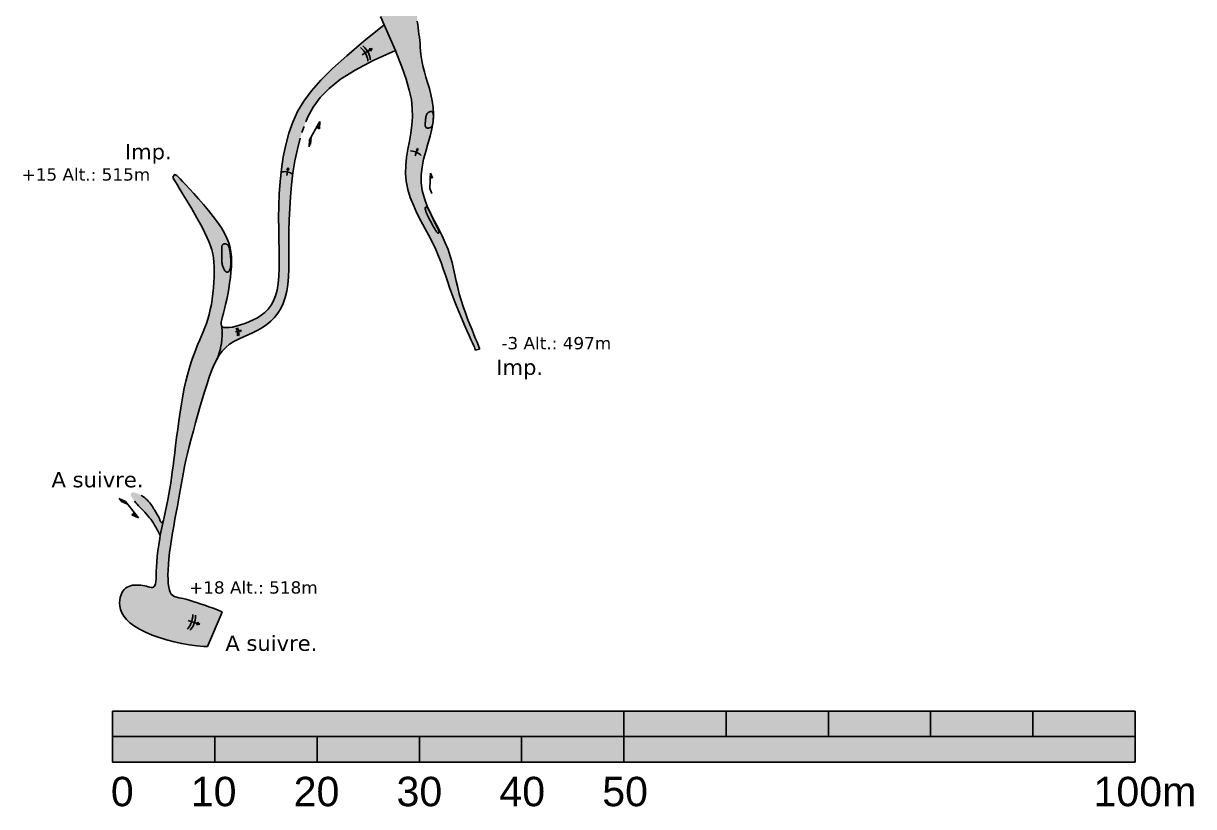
# Model space of a CAD drawing. Header units: metres. Extents: x -231 to 574, y -201 to 398.
# Drawn here: x 459.3 to 573.7, y 142.8 to 219.4 of the extents above; entities that cross this region are included whole.
import ezdxf

# ---------------------------------------------------------------- set-up
doc = ezdxf.new("R2010")
doc.units = ezdxf.units.M
doc.header["$MEASUREMENT"] = 0
for name, color, linetype in [("Blocs - Courant d'air", 204, 'Continuous'), ('Blocs - Echelle', 250, 'Continuous'), ('Blocs - Pentes', 36, 'Continuous'), ('Blocs - Puits', 36, 'Continuous'), ('Topo Dessin - Actifs', 170, 'Continuous'), ('Topo Dessin - Entrées', 224, 'Continuous'), ('Topo Dessin - Fond', 254, 'Continuous'), ('Topo Dessin - Galeries', 10, 'Continuous'), ('Topo Dessin - Légendes Grosses', 176, 'Continuous')]:
    doc.layers.add(name, color=color, linetype=linetype)

# ---------------------------------------------------------------- blocks, each defined once
blk = doc.blocks.new('CA 003')
at = {"layer": "Blocs - Courant d'air"}
h = blk.add_hatch(color=256, dxfattribs=at)
h.dxf.hatch_style = 1
h.paths.add_polyline_path([(1, 0.5), (0, 0), (1, 0)])
for p, q in [((1, 0.5), (0, 0)), ((0, 0), (3.25, 0)), ((0, 0), (1, 0)), ((1, 0), (1, 0.5)), ((3.75, 0.5), (2.75, 0)), ((3, 0), (4, 0.5)), ((4.25, 0.5), (3.25, 0))]:
    blk.add_line(p, q, dxfattribs=at)
blk = doc.blocks.new('CA 001')
at = {"layer": "Blocs - Courant d'air"}
h = blk.add_hatch(color=256, dxfattribs=at)
h.dxf.hatch_style = 1
h.paths.add_polyline_path([(1, 0.5), (0, 0), (1, 0)])
for p, q in [((1, 0.5), (0, 0)), ((0, 0), (3.25, 0)), ((0, 0), (1, 0)), ((1, 0), (1, 0.5)), ((4.25, 0.5), (3.25, 0))]:
    blk.add_line(p, q, dxfattribs=at)
blk = doc.blocks.new('Pente 002')
at = {"layer": 'Blocs - Pentes'}
h = blk.add_hatch(color=256, dxfattribs=at)
h.dxf.hatch_style = 1
h.paths.add_polyline_path([(2.51, -0.64), (3.7, -0.04), (2.51, 0.55)])
for p, q in [((2.51, -0.04), (2.51, 0.55)), ((2.51, 0.55), (2.51, -0.64)), ((3.7, -0.04), (2.51, 0.55)), ((-1.57, -0.04), (2.51, -0.04)), ((2.51, -0.64), (3.7, -0.04))]:
    blk.add_line(p, q, dxfattribs=at)
for points in [[(-0.44, 3.06), (-0.19, 2.01), (-0.04, 0.98), (0, 0), (-0.05, -0.92), (-0.17, -1.77), (-0.35, -2.54), (-0.58, -3.2), (-0.86, -3.74)], [(0.77, 3.11), (1.04, 2.01), (1.21, 0.98), (1.27, 0.03), (1.25, -0.85), (1.13, -1.67), (0.94, -2.43), (0.67, -3.15), (0.34, -3.81)]]:
    blk.add_lwpolyline(points, dxfattribs=at)
blk = doc.blocks.new('Pente 001')
at = {"layer": 'Blocs - Pentes'}
h = blk.add_hatch(color=256, dxfattribs=at)
h.dxf.hatch_style = 1
h.paths.add_polyline_path([(1.25, -0.6), (2.44, -0.01), (1.25, 0.59)])
for p, q in [((1.25, -0.01), (1.25, 0.59)), ((1.25, 0.59), (1.25, -0.6)), ((2.44, -0.01), (1.25, 0.59)), ((-2.28, -0.01), (1.25, -0.01)), ((1.25, -0.6), (2.44, -0.01))]:
    blk.add_line(p, q, dxfattribs=at)
blk.add_lwpolyline([(-0.49, 3.55), (-0.22, 2.45), (-0.05, 1.43), (0.01, 0.48), (-0.01, -0.41), (-0.13, -1.23), (-0.32, -1.99), (-0.59, -2.7), (-0.92, -3.37)], dxfattribs=at)
blk = doc.blocks.new('Echelle')
at = {"layer": 'Blocs - Echelle'}
h = blk.add_hatch(color=256, dxfattribs=at)
h.dxf.hatch_style = 1
h.paths.add_polyline_path([(10, 2.5), (0, 2.5), (0, 0), (10, 0)])
h.paths.add_polyline_path([(30, 2.5), (20, 2.5), (20, 0), (30, 0)])
h.paths.add_polyline_path([(50, 2.5), (40, 2.5), (40, 0), (50, 0)])
h.paths.add_polyline_path([(60, 5), (50, 5), (50, 2.5), (60, 2.5)])
h.paths.add_polyline_path([(80, 5), (70, 5), (70, 2.5), (80, 2.5)])
h.paths.add_polyline_path([(100, 5), (90, 5), (90, 2.5), (100, 2.5)])
h = blk.add_hatch(color=255, dxfattribs=at)
h.dxf.hatch_style = 1
h.paths.add_polyline_path([(20, 2.5), (10, 2.5), (10, 0), (20, 0)])
h.paths.add_polyline_path([(50, 5), (0, 5), (0, 2.5), (50, 2.5)])
h.paths.add_polyline_path([(40, 2.5), (30, 2.5), (30, 0), (40, 0)])
h.paths.add_polyline_path([(100, 2.5), (50, 2.5), (50, 0), (100, 0)])
h.paths.add_polyline_path([(70, 5), (60, 5), (60, 2.5), (70, 2.5)])
h.paths.add_polyline_path([(90, 5), (80, 5), (80, 2.5), (90, 2.5)])
for p, q in [((0, 2.5), (0, 5)), ((0, 5), (100, 5)), ((50, 2.5), (50, 5)), ((60, 2.5), (60, 5)), ((70, 5), (70, 2.5)), ((80, 2.5), (80, 5)), ((90, 5), (90, 2.5)), ((100, 5), (100, 0)), ((100, 2.5), (0, 2.5)), ((0, 0), (0, 2.5)), ((10, 0), (10, 2.5)), ((20, 2.5), (20, 0)), ((30, 0), (30, 2.5)), ((40, 2.5), (40, 0)), ((50, 0), (50, 2.5)), ((70, 2.5), (80, 2.5)), ((100, 0), (100, 2.5)), ((0, 0), (100, 0)), ((100, 0), (50, 0))]:
    blk.add_line(p, q, dxfattribs=at)
at = {"layer": 'Blocs - Echelle', "insert": (-0.17, -4.35), "char_height": 2.87867, "attachment_point": 7}
blk.add_mtext('{\\fArial|b0|i0|c0|p34;0     10     20     30     40     50                                       100m}', dxfattribs=at)

msp = doc.modelspace()

# ---------------------------------------------------------------- hatches: boundary and pattern name
at = {"layer": 'Topo Dessin - Actifs'}
h = msp.add_hatch(color=256, dxfattribs=at)
h.dxf.hatch_style = 1
h.paths.add_polyline_path([(499.33, 209.99), (499.33, 210.03), (499.34, 210.08), (499.34, 210.12), (499.34, 210.16), (499.34, 210.21), (499.35, 210.25), (499.35, 210.29), (499.35, 210.34), (499.34, 210.38), (499.34, 210.43), (499.33, 210.47), (499.33, 210.51), (499.32, 210.56), (499.3, 210.6), (499.29, 210.64), (499.27, 210.67), (499.25, 210.71), (499.22, 210.73), (499.2, 210.75), (499.17, 210.76), (499.13, 210.77), (499.1, 210.77), (499.06, 210.76), (499.02, 210.75), (498.99, 210.73), (498.95, 210.72), (498.91, 210.7), (498.87, 210.67), (498.84, 210.65), (498.8, 210.62), (498.77, 210.59), (498.74, 210.55), (498.71, 210.51), (498.68, 210.46), (498.66, 210.4), (498.64, 210.34), (498.62, 210.27), (498.61, 210.19), (498.6, 210.11), (498.58, 210.02), (498.58, 209.94), (498.57, 209.85), (498.56, 209.76), (498.55, 209.67), (498.55, 209.59), (498.55, 209.51), (498.55, 209.43), (498.55, 209.36), (498.57, 209.3), (498.59, 209.25), (498.62, 209.2), (498.66, 209.17), (498.71, 209.15), (498.76, 209.14), (498.81, 209.14), (498.87, 209.14), (498.93, 209.15), (498.98, 209.16), (499.03, 209.18), (499.08, 209.21), (499.12, 209.23), (499.15, 209.26), (499.17, 209.29), (499.2, 209.32), (499.22, 209.36), (499.23, 209.39), (499.25, 209.43), (499.26, 209.47), (499.27, 209.51), (499.28, 209.56), (499.29, 209.6), (499.3, 209.64), (499.3, 209.68), (499.31, 209.73), (499.31, 209.77), (499.32, 209.82), (499.32, 209.86), (499.33, 209.9), (499.33, 209.95)])
h = msp.add_hatch(color=256, dxfattribs=at)
h.dxf.hatch_style = 1
h.paths.add_polyline_path([(499.31, 200.22), (499.25, 200.36), (499.19, 200.49), (499.13, 200.62), (499.08, 200.74), (499.03, 200.85), (498.98, 200.95), (498.94, 201.03), (498.91, 201.09), (498.88, 201.14), (498.86, 201.18), (498.83, 201.21), (498.82, 201.24), (498.8, 201.26), (498.78, 201.28), (498.77, 201.3), (498.75, 201.32), (498.74, 201.34), (498.73, 201.36), (498.71, 201.37), (498.7, 201.39), (498.68, 201.4), (498.66, 201.41), (498.64, 201.41), (498.62, 201.41), (498.6, 201.41), (498.58, 201.4), (498.56, 201.38), (498.55, 201.36), (498.54, 201.34), (498.53, 201.31), (498.53, 201.28), (498.53, 201.24), (498.54, 201.2), (498.56, 201.15), (498.57, 201.1), (498.6, 201.04), (498.62, 200.97), (498.65, 200.9), (498.68, 200.83), (498.72, 200.75), (498.75, 200.66), (498.79, 200.57), (498.83, 200.48), (498.88, 200.39), (498.92, 200.29), (498.97, 200.2), (499.02, 200.11), (499.07, 200.02), (499.12, 199.92), (499.17, 199.83), (499.22, 199.74), (499.27, 199.65), (499.32, 199.56), (499.37, 199.47), (499.42, 199.38), (499.47, 199.29), (499.52, 199.2), (499.57, 199.12), (499.61, 199.05), (499.66, 198.98), (499.7, 198.93), (499.74, 198.89), (499.78, 198.86), (499.81, 198.85), (499.84, 198.86), (499.87, 198.87), (499.88, 198.9), (499.89, 198.95), (499.89, 199), (499.88, 199.07), (499.85, 199.15), (499.81, 199.24), (499.76, 199.33), (499.71, 199.44), (499.65, 199.56), (499.58, 199.68), (499.51, 199.81), (499.45, 199.94), (499.38, 200.08)])
h = msp.add_hatch(color=256, dxfattribs=at)
h.dxf.hatch_style = 1
h.paths.add_polyline_path([(479.5, 196.6), (479.5, 196.69), (479.49, 196.77), (479.48, 196.86), (479.47, 196.94), (479.46, 197.02), (479.44, 197.09), (479.43, 197.16), (479.42, 197.23), (479.4, 197.29), (479.39, 197.35), (479.38, 197.41), (479.36, 197.46), (479.35, 197.51), (479.33, 197.56), (479.31, 197.6), (479.29, 197.64), (479.27, 197.67), (479.24, 197.7), (479.22, 197.73), (479.18, 197.75), (479.15, 197.77), (479.12, 197.78), (479.08, 197.79), (479.05, 197.8), (479.01, 197.81), (478.97, 197.81), (478.93, 197.81), (478.9, 197.81), (478.86, 197.8), (478.83, 197.79), (478.79, 197.78), (478.76, 197.76), (478.74, 197.73), (478.71, 197.7), (478.69, 197.66), (478.67, 197.62), (478.66, 197.57), (478.65, 197.52), (478.64, 197.46), (478.64, 197.4), (478.64, 197.33), (478.64, 197.26), (478.64, 197.19), (478.65, 197.12), (478.65, 197.04), (478.66, 196.96), (478.66, 196.88), (478.67, 196.79), (478.67, 196.71), (478.67, 196.62), (478.67, 196.53), (478.66, 196.44), (478.66, 196.35), (478.66, 196.26), (478.66, 196.16), (478.66, 196.07), (478.67, 195.98), (478.68, 195.88), (478.7, 195.79), (478.72, 195.7), (478.75, 195.61), (478.78, 195.53), (478.81, 195.45), (478.85, 195.37), (478.88, 195.3), (478.92, 195.24), (478.96, 195.18), (479.01, 195.14), (479.05, 195.1), (479.09, 195.07), (479.13, 195.05), (479.17, 195.03), (479.21, 195.03), (479.25, 195.05), (479.29, 195.07), (479.33, 195.1), (479.36, 195.13), (479.39, 195.18), (479.42, 195.23), (479.44, 195.29), (479.46, 195.35), (479.48, 195.42), (479.49, 195.48), (479.5, 195.55), (479.51, 195.63), (479.52, 195.71), (479.52, 195.79), (479.52, 195.87), (479.53, 195.95), (479.53, 196.04), (479.52, 196.13), (479.52, 196.23), (479.52, 196.32), (479.52, 196.41), (479.51, 196.51)])
at = {"layer": 'Topo Dessin - Fond'}
h = msp.add_hatch(color=256, dxfattribs=at)
h.dxf.hatch_style = 1
h.paths.add_polyline_path([(497.74, 219.94), (497.71, 220.28), (497.7, 220.64), (497.69, 221), (497.7, 221.37), (497.74, 221.73), (497.8, 222.07), (497.9, 222.39), (498.03, 222.69), (498.2, 222.95), (498.42, 223.17), (498.67, 223.36), (498.96, 223.5), (499.28, 223.61), (499.63, 223.69), (499.85, 223.72), (499.75, 225.78), (499.58, 225.83), (499.23, 225.94), (498.87, 226.09), (498.49, 226.26), (498.11, 226.47), (497.72, 226.71), (497.32, 226.98), (496.92, 227.28), (496.53, 227.6), (496.15, 227.94), (495.78, 228.28), (495.44, 228.61), (495.13, 228.94), (494.85, 229.25), (494.61, 229.55), (494.41, 229.83), (494.23, 230.11), (494.07, 230.42), (493.93, 230.75), (493.79, 231.14), (493.66, 231.58), (493.52, 232.09), (493.36, 232.69), (493.2, 233.37), (493.15, 233.59), (491.24, 233.54), (491.27, 232.66), (491.29, 231.83), (491.33, 231.07), (491.39, 230.35), (491.49, 229.62), (491.66, 228.78), (491.9, 227.75), (492.26, 226.45), (492.74, 224.79), (493.37, 222.69), (494.17, 220.06), (494.54, 219.23), (495.63, 216.73), (495.72, 216.52), (496.27, 215.12), (496.69, 213.91), (496.99, 212.85), (497.19, 211.92), (497.28, 211.06), (497.3, 210.25), (497.24, 209.45), (497.13, 208.65), (497, 207.86), (496.86, 207.07), (496.73, 206.28), (496.65, 205.49), (496.62, 204.71), (496.68, 203.93), (496.84, 203.14), (497.08, 202.36), (497.39, 201.59), (497.74, 200.82), (498.13, 200.07), (498.52, 199.34), (498.91, 198.62), (499.26, 197.93), (499.58, 197.26), (499.85, 196.62), (500.09, 195.99), (500.31, 195.37), (500.52, 194.76), (500.72, 194.15), (500.93, 193.54), (501.15, 192.92), (501.39, 192.29), (501.64, 191.65), (501.9, 191.03), (502.15, 190.42), (502.4, 189.85), (502.63, 189.33), (502.84, 188.86), (503.02, 188.46), (503.16, 188.14), (503.27, 187.89), (503.35, 187.7), (503.4, 187.57), (503.44, 187.47), (503.46, 187.4), (503.86, 187.52), (503.85, 187.57), (503.79, 187.73), (503.71, 187.94), (503.61, 188.2), (503.47, 188.53), (503.31, 188.94), (503.12, 189.4), (502.91, 189.92), (502.69, 190.49), (502.47, 191.08), (502.25, 191.7), (502.05, 192.32), (501.87, 192.94), (501.72, 193.56), (501.58, 194.17), (501.45, 194.77), (501.32, 195.38), (501.17, 195.99), (500.99, 196.62), (500.78, 197.26), (500.51, 197.91), (500.19, 198.6), (499.83, 199.3), (499.46, 200.02), (499.09, 200.76), (498.75, 201.5), (498.47, 202.26), (498.26, 203.03), (498.14, 203.79), (498.14, 204.56), (498.23, 205.33), (498.39, 206.09), (498.59, 206.85), (498.81, 207.6), (499.03, 208.34), (499.2, 209.06), (499.32, 209.77), (499.36, 210.47), (499.33, 211.14), (499.24, 211.79), (499.11, 212.42), (498.95, 213.02), (498.78, 213.59), (498.62, 214.13), (498.47, 214.64), (498.35, 215.11), (498.25, 215.54), (498.19, 215.95), (498.13, 216.34), (498.09, 216.7), (498.06, 217.04), (498.04, 217.38), (498.01, 217.7), (497.97, 218.02), (497.93, 218.33), (497.89, 218.64), (497.85, 218.96), (497.81, 219.28), (497.77, 219.6)])
h.paths.add_polyline_path([(495.25, 222.82), (495.16, 222.81), (495.08, 222.83), (495.01, 222.87), (494.96, 222.94), (494.91, 223.03), (494.88, 223.13), (494.86, 223.26), (494.85, 223.39), (494.84, 223.52), (494.85, 223.66), (494.87, 223.79), (494.89, 223.92), (494.92, 224.04), (494.96, 224.15), (495, 224.25), (495.05, 224.33), (495.1, 224.4), (495.16, 224.45), (495.22, 224.49), (495.29, 224.51), (495.36, 224.51), (495.43, 224.49), (495.5, 224.45), (495.56, 224.4), (495.62, 224.33), (495.68, 224.25), (495.72, 224.15), (495.75, 224.04), (495.77, 223.91), (495.78, 223.78), (495.78, 223.65), (495.77, 223.51), (495.74, 223.38), (495.7, 223.26), (495.65, 223.14), (495.58, 223.04), (495.5, 222.96), (495.42, 222.89), (495.33, 222.85)], flags=16)
h.paths.add_polyline_path([(494.2, 225.74), (494.12, 225.73), (494.04, 225.72), (493.95, 225.74), (493.88, 225.77), (493.81, 225.81), (493.75, 225.88), (493.7, 225.96), (493.66, 226.05), (493.63, 226.15), (493.62, 226.26), (493.61, 226.37), (493.62, 226.47), (493.63, 226.57), (493.66, 226.66), (493.7, 226.74), (493.74, 226.81), (493.79, 226.87), (493.85, 226.92), (493.9, 226.95), (493.96, 226.97), (494.02, 226.97), (494.07, 226.95), (494.13, 226.92), (494.18, 226.88), (494.22, 226.83), (494.27, 226.76), (494.31, 226.69), (494.35, 226.61), (494.38, 226.52), (494.41, 226.44), (494.44, 226.35), (494.46, 226.26), (494.47, 226.17), (494.46, 226.08), (494.45, 226.01), (494.43, 225.93), (494.39, 225.87), (494.34, 225.81), (494.27, 225.77)], flags=16)
h = msp.add_hatch(color=256, dxfattribs=at)
h.dxf.hatch_style = 1
h.paths.add_polyline_path([(478.7, 161.8), (478.66, 161.83), (478.24, 162.01), (477.82, 162.17), (477.4, 162.32), (477, 162.46), (476.63, 162.58), (476.28, 162.7), (475.95, 162.8), (475.65, 162.9), (475.37, 162.98), (475.12, 163.05), (474.88, 163.11), (474.66, 163.16), (474.46, 163.2), (474.27, 163.24), (474.1, 163.29), (473.95, 163.35), (473.82, 163.44), (473.7, 163.56), (473.61, 163.73), (473.53, 163.95), (473.47, 164.24), (473.42, 164.58), (473.4, 164.97), (473.39, 165.42), (473.4, 165.91), (473.43, 166.44), (473.48, 167.01), (473.54, 167.61), (473.63, 168.23), (473.73, 168.88), (473.83, 169.54), (473.95, 170.21), (474.07, 170.87), (474.19, 171.52), (474.31, 172.15), (474.42, 172.75), (474.52, 173.32), (474.61, 173.86), (474.71, 174.4), (474.8, 174.93), (474.91, 175.48), (475.02, 176.04), (475.15, 176.65), (475.3, 177.29), (475.47, 178), (475.67, 178.74), (475.87, 179.52), (476.09, 180.32), (476.32, 181.12), (476.55, 181.92), (476.78, 182.69), (477, 183.43), (477.22, 184.13), (477.43, 184.78), (477.65, 185.39), (477.88, 185.94), (478.12, 186.45), (478.39, 186.91), (478.7, 187.32), (479.04, 187.68), (479.42, 187.99), (479.84, 188.25), (480.29, 188.49), (480.76, 188.72), (481.23, 188.93), (481.71, 189.15), (482.18, 189.38), (482.62, 189.63), (483.05, 189.92), (483.44, 190.24), (483.8, 190.61), (484.12, 191.02), (484.41, 191.48), (484.65, 191.98), (484.85, 192.55), (485, 193.17), (485.11, 193.84), (485.17, 194.58), (485.21, 195.37), (485.22, 196.22), (485.22, 197.13), (485.22, 198.09), (485.22, 199.1), (485.24, 200.16), (485.29, 201.27), (485.36, 202.42), (485.47, 203.58), (485.61, 204.76), (485.8, 205.93), (486.04, 207.07), (486.32, 208.18), (486.67, 209.24), (487.08, 210.24), (487.59, 211.2), (488.27, 212.12), (489.14, 213.01), (490.27, 213.91), (491.7, 214.82), (493.47, 215.75), (495.63, 216.73), (494.54, 219.23), (492.55, 217.63), (490.87, 216.22), (489.48, 214.96), (488.33, 213.82), (487.41, 212.77), (486.66, 211.76), (486.07, 210.76), (485.6, 209.73), (485.21, 208.64), (484.9, 207.5), (484.66, 206.32), (484.48, 205.12), (484.35, 203.91), (484.27, 202.7), (484.23, 201.52), (484.21, 200.37), (484.22, 199.27), (484.24, 198.23), (484.26, 197.24), (484.27, 196.31), (484.27, 195.45), (484.24, 194.66), (484.18, 193.93), (484.08, 193.29), (483.92, 192.72), (483.72, 192.23), (483.47, 191.8), (483.19, 191.43), (482.86, 191.11), (482.51, 190.83), (482.13, 190.59), (481.73, 190.38), (481.31, 190.19), (480.89, 190.02), (480.47, 189.88), (480.07, 189.76), (479.7, 189.68), (479.36, 189.63), (479.08, 189.62), (478.86, 189.64), (478.7, 189.71), (478.61, 189.81), (478.58, 189.97), (478.59, 190.16), (478.64, 190.4), (478.71, 190.7), (478.81, 191.04), (478.91, 191.43), (479.02, 191.87), (479.13, 192.36), (479.23, 192.87), (479.33, 193.41), (479.41, 193.96), (479.49, 194.51), (479.55, 195.05), (479.59, 195.57), (479.61, 196.06), (479.6, 196.53), (479.55, 196.99), (479.47, 197.44), (479.34, 197.9), (479.16, 198.37), (478.92, 198.86), (478.61, 199.37), (478.24, 199.93), (477.81, 200.5), (477.35, 201.09), (476.86, 201.66), (476.38, 202.22), (475.92, 202.74), (475.49, 203.2), (475.12, 203.6), (474.82, 203.92), (474.57, 204.17), (474.39, 204.36), (474.24, 204.49), (474.14, 204.58), (474.06, 204.63), (473.86, 204.33), (473.9, 204.25), (473.99, 204.09), (474.12, 203.89), (474.28, 203.61), (474.49, 203.27), (474.75, 202.84), (475.05, 202.35), (475.37, 201.81), (475.71, 201.24), (476.05, 200.65), (476.38, 200.07), (476.69, 199.5), (476.96, 198.96), (477.2, 198.48), (477.39, 198.03), (477.55, 197.62), (477.67, 197.22), (477.76, 196.83), (477.83, 196.43), (477.87, 196.01), (477.89, 195.57), (477.9, 195.09), (477.9, 194.58), (477.87, 194.05), (477.84, 193.5), (477.78, 192.95), (477.72, 192.41), (477.63, 191.88), (477.53, 191.38), (477.42, 190.9), (477.29, 190.45), (477.15, 190.03), (477, 189.62), (476.84, 189.21), (476.67, 188.81), (476.5, 188.41), (476.32, 188), (476.15, 187.57), (475.97, 187.12), (475.8, 186.64), (475.62, 186.14), (475.45, 185.59), (475.29, 185.01), (475.13, 184.37), (474.98, 183.69), (474.83, 182.94), (474.7, 182.15), (474.57, 181.34), (474.45, 180.51), (474.34, 179.68), (474.23, 178.87), (474.14, 178.09), (474.05, 177.36), (473.96, 176.69), (473.89, 176.07), (473.81, 175.5), (473.73, 174.94), (473.66, 174.41), (473.57, 173.87), (473.47, 173.33), (473.36, 172.76), (473.24, 172.17), (473.11, 171.55), (472.97, 170.91), (472.83, 170.27), (472.7, 169.62), (472.58, 168.99), (472.48, 168.37), (472.39, 167.78), (472.33, 167.22), (472.29, 166.69), (472.27, 166.21), (472.25, 165.77), (472.24, 165.39), (472.23, 165.05), (472.21, 164.77), (472.17, 164.55), (472.12, 164.38), (472.05, 164.28), (471.97, 164.22), (471.86, 164.2), (471.74, 164.2), (471.61, 164.23), (471.46, 164.27), (471.29, 164.32), (471.11, 164.36), (470.92, 164.39), (470.72, 164.42), (470.52, 164.44), (470.32, 164.44), (470.12, 164.43), (469.92, 164.41), (469.73, 164.37), (469.55, 164.31), (469.39, 164.23), (469.24, 164.12), (469.1, 164), (468.98, 163.85), (468.88, 163.67), (468.8, 163.47), (468.73, 163.23), (468.68, 162.97), (468.66, 162.69), (468.68, 162.38), (468.75, 162.06), (468.87, 161.73), (469.06, 161.4), (469.32, 161.06), (469.67, 160.73), (470.1, 160.41), (470.62, 160.11), (471.2, 159.82), (471.84, 159.55), (472.52, 159.3), (473.24, 159.07), (473.98, 158.88), (474.73, 158.71), (475.47, 158.58), (476.2, 158.48), (476.91, 158.42), (477.24, 158.41)])
h = msp.add_hatch(color=256, dxfattribs=at)
h.dxf.hatch_style = 1
h.paths.add_polyline_path([(472.48, 171.08), (472.44, 171.16), (472.39, 171.25), (472.33, 171.34), (472.28, 171.44), (472.22, 171.54), (472.15, 171.65), (472.09, 171.76), (472.02, 171.87), (471.95, 171.99), (471.87, 172.11), (471.79, 172.24), (471.7, 172.36), (471.61, 172.49), (471.5, 172.61), (471.38, 172.73), (471.26, 172.85), (471.12, 172.97), (470.98, 173.07), (470.83, 173.17), (470.68, 173.26), (470.54, 173.34), (470.4, 173.4), (470.27, 173.45), (470.15, 173.48), (470.04, 173.5), (469.95, 173.5), (469.87, 173.48), (469.81, 173.44), (469.77, 173.39), (469.75, 173.32), (469.76, 173.24), (469.79, 173.14), (469.84, 173.03), (469.92, 172.91), (470.01, 172.78), (470.12, 172.64), (470.24, 172.49), (470.37, 172.34), (470.51, 172.19), (470.66, 172.03), (470.81, 171.88), (470.96, 171.72), (471.12, 171.56), (471.27, 171.39), (471.42, 171.22), (471.56, 171.05), (471.7, 170.87), (471.83, 170.68), (471.96, 170.49), (472.08, 170.29), (472.19, 170.09), (472.31, 169.89), (472.42, 169.69), (472.53, 169.49), (472.64, 169.31), (472.94, 170.77), (472.91, 170.7), (472.87, 170.64), (472.84, 170.6), (472.81, 170.57), (472.78, 170.56), (472.75, 170.55), (472.73, 170.56), (472.71, 170.58), (472.68, 170.61), (472.67, 170.64), (472.65, 170.68), (472.63, 170.73), (472.6, 170.79), (472.58, 170.85), (472.55, 170.92), (472.52, 171)])

# ---------------------------------------------------------------- linework, layer by layer
at = {"layer": 'Blocs - Puits'}
msp.add_lwpolyline([(478.61, 189.81), (478.65, 189.59), (478.68, 189.37), (478.69, 189.15), (478.69, 188.94), (478.69, 188.74), (478.67, 188.55), (478.65, 188.37), (478.63, 188.2), (478.61, 188.05), (478.59, 187.91), (478.57, 187.79), (478.54, 187.67), (478.52, 187.56), (478.49, 187.46), (478.47, 187.36), (478.44, 187.25), (478.41, 187.15), (478.37, 187.04), (478.34, 186.94), (478.3, 186.83), (478.26, 186.73), (478.22, 186.63), (478.17, 186.54), (478.12, 186.45)], dxfattribs=at)
at = {"layer": 'Topo Dessin - Actifs'}
for points in [[(499.2, 210.75), (499.17, 210.76), (499.13, 210.77), (499.1, 210.77), (499.06, 210.76), (499.02, 210.75), (498.99, 210.73), (498.95, 210.72), (498.91, 210.7), (498.87, 210.67), (498.84, 210.65), (498.8, 210.62), (498.77, 210.59), (498.74, 210.55), (498.71, 210.51), (498.68, 210.46), (498.66, 210.4), (498.64, 210.34), (498.62, 210.27), (498.61, 210.19), (498.6, 210.11), (498.58, 210.02), (498.58, 209.94), (498.57, 209.85), (498.56, 209.76), (498.55, 209.67), (498.55, 209.59), (498.55, 209.51), (498.55, 209.43), (498.55, 209.36), (498.57, 209.3), (498.59, 209.25), (498.62, 209.2), (498.66, 209.17), (498.71, 209.15), (498.76, 209.14), (498.81, 209.14), (498.87, 209.14), (498.93, 209.15), (498.98, 209.16), (499.03, 209.18), (499.08, 209.21), (499.12, 209.23), (499.15, 209.26), (499.17, 209.29), (499.2, 209.32), (499.22, 209.36), (499.23, 209.39), (499.25, 209.43), (499.26, 209.47), (499.27, 209.51), (499.28, 209.56), (499.29, 209.6), (499.3, 209.64), (499.3, 209.68), (499.31, 209.73), (499.31, 209.77), (499.32, 209.82), (499.32, 209.86), (499.33, 209.9), (499.33, 209.95), (499.33, 209.99), (499.33, 210.03), (499.34, 210.08), (499.34, 210.12), (499.34, 210.16), (499.34, 210.21), (499.35, 210.25), (499.35, 210.29), (499.35, 210.34), (499.34, 210.38), (499.34, 210.43), (499.33, 210.47), (499.33, 210.51), (499.32, 210.56), (499.3, 210.6), (499.29, 210.64), (499.27, 210.67), (499.25, 210.71), (499.22, 210.73)], [(498.53, 201.31), (498.53, 201.28), (498.53, 201.24), (498.54, 201.2), (498.56, 201.15), (498.57, 201.1), (498.6, 201.04), (498.62, 200.97), (498.65, 200.9), (498.68, 200.83), (498.72, 200.75), (498.75, 200.66), (498.79, 200.57), (498.83, 200.48), (498.88, 200.39), (498.92, 200.29), (498.97, 200.2), (499.02, 200.11), (499.07, 200.02), (499.12, 199.92), (499.17, 199.83), (499.22, 199.74), (499.27, 199.65), (499.32, 199.56), (499.37, 199.47), (499.42, 199.38), (499.47, 199.29), (499.52, 199.2), (499.57, 199.12), (499.61, 199.05), (499.66, 198.98), (499.7, 198.93), (499.74, 198.89), (499.78, 198.86), (499.81, 198.85), (499.84, 198.86), (499.87, 198.87), (499.88, 198.9), (499.89, 198.95), (499.89, 199), (499.88, 199.07), (499.85, 199.15), (499.81, 199.24), (499.76, 199.33), (499.71, 199.44), (499.65, 199.56), (499.58, 199.68), (499.51, 199.81), (499.45, 199.94), (499.38, 200.08), (499.31, 200.22), (499.25, 200.36), (499.19, 200.49), (499.13, 200.62), (499.08, 200.74), (499.03, 200.85), (498.98, 200.95), (498.94, 201.03), (498.91, 201.09), (498.88, 201.14), (498.86, 201.18), (498.83, 201.21), (498.82, 201.24), (498.8, 201.26), (498.78, 201.28), (498.77, 201.3), (498.75, 201.32), (498.74, 201.34), (498.73, 201.36), (498.71, 201.37), (498.7, 201.39), (498.68, 201.4), (498.66, 201.41), (498.64, 201.41), (498.62, 201.41), (498.6, 201.41), (498.58, 201.4), (498.56, 201.38), (498.55, 201.36), (498.54, 201.34)], [(478.74, 197.73), (478.71, 197.7), (478.69, 197.66), (478.67, 197.62), (478.66, 197.57), (478.65, 197.52), (478.64, 197.46), (478.64, 197.4), (478.64, 197.33), (478.64, 197.26), (478.64, 197.19), (478.65, 197.12), (478.65, 197.04), (478.66, 196.96), (478.66, 196.88), (478.67, 196.79), (478.67, 196.71), (478.67, 196.62), (478.67, 196.53), (478.66, 196.44), (478.66, 196.35), (478.66, 196.26), (478.66, 196.16), (478.66, 196.07), (478.67, 195.98), (478.68, 195.88), (478.7, 195.79), (478.72, 195.7), (478.75, 195.61), (478.78, 195.53), (478.81, 195.45), (478.85, 195.37), (478.88, 195.3), (478.92, 195.24), (478.96, 195.18), (479.01, 195.14), (479.05, 195.1), (479.09, 195.07), (479.13, 195.05), (479.17, 195.03), (479.21, 195.03), (479.25, 195.05), (479.29, 195.07), (479.33, 195.1), (479.36, 195.13), (479.39, 195.18), (479.42, 195.23), (479.44, 195.29), (479.46, 195.35), (479.48, 195.42), (479.49, 195.48), (479.5, 195.55), (479.51, 195.63), (479.52, 195.71), (479.52, 195.79), (479.52, 195.87), (479.53, 195.95), (479.53, 196.04), (479.52, 196.13), (479.52, 196.23), (479.52, 196.32), (479.52, 196.41), (479.51, 196.51), (479.5, 196.6), (479.5, 196.69), (479.49, 196.77), (479.48, 196.86), (479.47, 196.94), (479.46, 197.02), (479.44, 197.09), (479.43, 197.16), (479.42, 197.23), (479.4, 197.29), (479.39, 197.35), (479.38, 197.41), (479.36, 197.46), (479.35, 197.51), (479.33, 197.56), (479.31, 197.6), (479.29, 197.64), (479.27, 197.67), (479.24, 197.7), (479.22, 197.73), (479.18, 197.75), (479.15, 197.77), (479.12, 197.78), (479.08, 197.79), (479.05, 197.8), (479.01, 197.81), (478.97, 197.81), (478.93, 197.81), (478.9, 197.81), (478.86, 197.8), (478.83, 197.79), (478.79, 197.78), (478.76, 197.76)]]:
    msp.add_lwpolyline(points, close=True, dxfattribs=at)
at = {"layer": 'Topo Dessin - Fond'}
for p, q in [((494.54, 219.23), (495.63, 216.73)), ((474.06, 204.63), (473.86, 204.33)), ((503.46, 187.4), (503.86, 187.52)), ((472.64, 169.31), (472.94, 170.77)), ((478.7, 161.8), (477.24, 158.41))]:
    msp.add_line(p, q, dxfattribs=at)
at = {"layer": 'Topo Dessin - Galeries'}
for points in [[(494.54, 219.23), (494.17, 220.06)], [(494.54, 219.23), (492.55, 217.63), (490.87, 216.22), (489.48, 214.96), (488.33, 213.82), (487.41, 212.77), (486.66, 211.76), (486.07, 210.76), (485.6, 209.73), (485.21, 208.64), (484.9, 207.5), (484.66, 206.32), (484.48, 205.12), (484.35, 203.91), (484.27, 202.7), (484.23, 201.52), (484.21, 200.37), (484.22, 199.27), (484.24, 198.23), (484.26, 197.24), (484.27, 196.31), (484.27, 195.45), (484.24, 194.66), (484.18, 193.93), (484.08, 193.29), (483.92, 192.72), (483.72, 192.23), (483.47, 191.8), (483.19, 191.43), (482.86, 191.11), (482.51, 190.83), (482.13, 190.59), (481.73, 190.38), (481.31, 190.19), (480.89, 190.02), (480.47, 189.88), (480.07, 189.76), (479.7, 189.68), (479.36, 189.63), (479.08, 189.62), (478.86, 189.64), (478.7, 189.71), (478.61, 189.81), (478.58, 189.97), (478.59, 190.16), (478.64, 190.4), (478.71, 190.7), (478.81, 191.04), (478.91, 191.43), (479.02, 191.87), (479.13, 192.36), (479.23, 192.87), (479.33, 193.41), (479.41, 193.96), (479.49, 194.51), (479.55, 195.05), (479.59, 195.57), (479.61, 196.06), (479.6, 196.53), (479.55, 196.99), (479.47, 197.44), (479.34, 197.9), (479.16, 198.37), (478.92, 198.86), (478.61, 199.37), (478.24, 199.93), (477.81, 200.5), (477.35, 201.09), (476.86, 201.66), (476.38, 202.22), (475.92, 202.74), (475.49, 203.2), (475.12, 203.6), (474.82, 203.92), (474.57, 204.17), (474.39, 204.36), (474.24, 204.49), (474.14, 204.58), (474.06, 204.63)], [(497.77, 219.6), (497.81, 219.28), (497.85, 218.96), (497.89, 218.64), (497.93, 218.33), (497.97, 218.02), (498.01, 217.7), (498.04, 217.38), (498.06, 217.04), (498.09, 216.7), (498.13, 216.34), (498.19, 215.95), (498.25, 215.54), (498.35, 215.11), (498.47, 214.64), (498.62, 214.13), (498.78, 213.59), (498.95, 213.02), (499.11, 212.42), (499.24, 211.79), (499.33, 211.14), (499.36, 210.47), (499.32, 209.77), (499.2, 209.06), (499.03, 208.34), (498.81, 207.6), (498.59, 206.85), (498.39, 206.09), (498.23, 205.33), (498.14, 204.56), (498.14, 203.79), (498.26, 203.03), (498.47, 202.26), (498.75, 201.5), (499.09, 200.76), (499.46, 200.02), (499.83, 199.3), (500.19, 198.6), (500.51, 197.91), (500.78, 197.26), (500.99, 196.62), (501.17, 195.99), (501.32, 195.38), (501.45, 194.77), (501.58, 194.17), (501.72, 193.56), (501.87, 192.94), (502.05, 192.32), (502.25, 191.7), (502.47, 191.08), (502.69, 190.49), (502.91, 189.92), (503.12, 189.4), (503.31, 188.94), (503.47, 188.53), (503.61, 188.2), (503.71, 187.94), (503.79, 187.73), (503.85, 187.57), (503.86, 187.52)], [(486.87, 209.74), (487.08, 210.24), (487.59, 211.2), (488.27, 212.12), (489.14, 213.01), (490.27, 213.91), (491.7, 214.82), (493.47, 215.75), (495.63, 216.73)], [(503.46, 187.4), (503.44, 187.47), (503.4, 187.57), (503.35, 187.7), (503.27, 187.89), (503.16, 188.14), (503.02, 188.46), (502.84, 188.86), (502.63, 189.33), (502.4, 189.85), (502.15, 190.42), (501.9, 191.03), (501.64, 191.65), (501.39, 192.29), (501.15, 192.92), (500.93, 193.54), (500.72, 194.15), (500.52, 194.76), (500.31, 195.37), (500.09, 195.99), (499.85, 196.62), (499.58, 197.26), (499.26, 197.93), (498.91, 198.62), (498.52, 199.34), (498.13, 200.07), (497.74, 200.82), (497.39, 201.59), (497.08, 202.36), (496.84, 203.14), (496.68, 203.93), (496.62, 204.71), (496.65, 205.49), (496.73, 206.28), (496.86, 207.07), (497, 207.86), (497.13, 208.65), (497.24, 209.45), (497.3, 210.25), (497.28, 211.06), (497.19, 211.92), (496.99, 212.85), (496.69, 213.91), (496.27, 215.12), (495.72, 216.52), (495.63, 216.73)], [(486.49, 208.71), (486.67, 209.24), (486.69, 209.29)], [(478.7, 161.8), (478.66, 161.83), (478.24, 162.01), (477.82, 162.17), (477.4, 162.32), (477, 162.46), (476.63, 162.58), (476.28, 162.7), (475.95, 162.8), (475.65, 162.9), (475.37, 162.98), (475.12, 163.05), (474.88, 163.11), (474.66, 163.16), (474.46, 163.2), (474.27, 163.24), (474.1, 163.29), (473.95, 163.35), (473.82, 163.44), (473.7, 163.56), (473.61, 163.73), (473.53, 163.95), (473.47, 164.24), (473.42, 164.58), (473.4, 164.97), (473.39, 165.42), (473.4, 165.91), (473.43, 166.44), (473.48, 167.01), (473.54, 167.61), (473.63, 168.23), (473.73, 168.88), (473.83, 169.54), (473.95, 170.21), (474.07, 170.87), (474.19, 171.52), (474.31, 172.15), (474.42, 172.75), (474.52, 173.32), (474.61, 173.86), (474.71, 174.4), (474.8, 174.93), (474.91, 175.48), (475.02, 176.04), (475.15, 176.65), (475.3, 177.29), (475.47, 178), (475.67, 178.74), (475.87, 179.52), (476.09, 180.32), (476.32, 181.12), (476.55, 181.92), (476.78, 182.69), (477, 183.43), (477.22, 184.13), (477.43, 184.78), (477.65, 185.39), (477.88, 185.94), (478.12, 186.45), (478.39, 186.91), (478.7, 187.32), (479.04, 187.68), (479.42, 187.99), (479.84, 188.25), (480.29, 188.49), (480.76, 188.72), (481.23, 188.93), (481.71, 189.15), (482.18, 189.38), (482.62, 189.63), (483.05, 189.92), (483.44, 190.24), (483.8, 190.61), (484.12, 191.02), (484.41, 191.48), (484.65, 191.98), (484.85, 192.55), (485, 193.17), (485.11, 193.84), (485.17, 194.58), (485.21, 195.37), (485.22, 196.22), (485.22, 197.13), (485.22, 198.09), (485.22, 199.1), (485.24, 200.16), (485.29, 201.27), (485.36, 202.42), (485.47, 203.58), (485.61, 204.76), (485.8, 205.93), (486.04, 207.07), (486.31, 208.14)], [(473.86, 204.33), (473.9, 204.25), (473.99, 204.09), (474.12, 203.89), (474.28, 203.61), (474.49, 203.27), (474.75, 202.84), (475.05, 202.35), (475.37, 201.81), (475.71, 201.24), (476.05, 200.65), (476.38, 200.07), (476.69, 199.5), (476.96, 198.96), (477.2, 198.48), (477.39, 198.03), (477.55, 197.62), (477.67, 197.22), (477.76, 196.83), (477.83, 196.43), (477.87, 196.01), (477.89, 195.57), (477.9, 195.09), (477.9, 194.58), (477.87, 194.05), (477.84, 193.5), (477.78, 192.95), (477.72, 192.41), (477.63, 191.88), (477.53, 191.38), (477.42, 190.9), (477.29, 190.45), (477.15, 190.03), (477, 189.62), (476.84, 189.21), (476.67, 188.81), (476.5, 188.41), (476.32, 188), (476.15, 187.57), (475.97, 187.12), (475.8, 186.64), (475.62, 186.14), (475.45, 185.59), (475.29, 185.01), (475.13, 184.37), (474.98, 183.69), (474.83, 182.94), (474.7, 182.15), (474.57, 181.34), (474.45, 180.51), (474.34, 179.68), (474.23, 178.87), (474.14, 178.09), (474.05, 177.36), (473.96, 176.69), (473.89, 176.07), (473.81, 175.5), (473.73, 174.94), (473.66, 174.41), (473.57, 173.87), (473.47, 173.33), (473.36, 172.76), (473.24, 172.17), (473.11, 171.55), (472.97, 170.91), (472.94, 170.77)], [(470.76, 173.22), (470.83, 173.17), (470.98, 173.07), (471.12, 172.97), (471.26, 172.85), (471.38, 172.73), (471.5, 172.61), (471.61, 172.49), (471.7, 172.36), (471.79, 172.24), (471.87, 172.11), (471.95, 171.99), (472.02, 171.87), (472.09, 171.76), (472.15, 171.65), (472.22, 171.54), (472.28, 171.44), (472.33, 171.34), (472.39, 171.25), (472.44, 171.16), (472.48, 171.08), (472.52, 171), (472.55, 170.92), (472.58, 170.85), (472.6, 170.79), (472.63, 170.73), (472.65, 170.68), (472.67, 170.64), (472.68, 170.61), (472.71, 170.58), (472.73, 170.56), (472.75, 170.55), (472.78, 170.56), (472.81, 170.57), (472.84, 170.6), (472.87, 170.64), (472.91, 170.7), (472.94, 170.77)], [(472.64, 169.31), (472.53, 169.49), (472.42, 169.69), (472.31, 169.89), (472.19, 170.09), (472.08, 170.29), (471.96, 170.49), (471.83, 170.68), (471.7, 170.87), (471.56, 171.05), (471.42, 171.22), (471.27, 171.39), (471.12, 171.56), (470.96, 171.72), (470.81, 171.88), (470.66, 172.03), (470.51, 172.19), (470.37, 172.34), (470.24, 172.49), (470.12, 172.64), (470.11, 172.65)], [(472.64, 169.31), (472.58, 168.99), (472.48, 168.37), (472.39, 167.78), (472.33, 167.22), (472.29, 166.69), (472.27, 166.21), (472.25, 165.77), (472.24, 165.39), (472.23, 165.05), (472.21, 164.77), (472.17, 164.55), (472.12, 164.38), (472.05, 164.28), (471.97, 164.22), (471.86, 164.2), (471.74, 164.2), (471.61, 164.23), (471.46, 164.27), (471.29, 164.32), (471.11, 164.36), (470.92, 164.39), (470.72, 164.42), (470.52, 164.44), (470.32, 164.44), (470.12, 164.43), (469.92, 164.41), (469.73, 164.37), (469.55, 164.31), (469.39, 164.23), (469.24, 164.12), (469.1, 164), (468.98, 163.85), (468.88, 163.67), (468.8, 163.47), (468.73, 163.23), (468.68, 162.97), (468.66, 162.69), (468.68, 162.38), (468.75, 162.06), (468.87, 161.73), (469.06, 161.4), (469.32, 161.06), (469.67, 160.73), (470.1, 160.41), (470.62, 160.11), (471.2, 159.82), (471.84, 159.55), (472.52, 159.3), (473.24, 159.07), (473.98, 158.88), (474.73, 158.71), (475.47, 158.58), (476.2, 158.48), (476.91, 158.42), (477.24, 158.41)]]:
    msp.add_lwpolyline(points, dxfattribs=at)

# ---------------------------------------------------------------- block references
at = {"layer": "Blocs - Courant d'air", "xscale": 0.6290164012523677, "yscale": 0.6290164012523677, "zscale": 0.6290164012523677}
for p, rotation in [((488.23, 209.78), 240.4867258189153), ((470.5, 171), 128.6853163325635)]:
    msp.add_blockref('CA 003', p, dxfattribs=dict(at, rotation=rotation))
at = {"layer": 'Blocs - Echelle'}
msp.add_blockref('Echelle', (467.97, 147.11), dxfattribs=at)
at = {"layer": 'Blocs - Puits'}
for name, p, xscale, yscale, zscale, rotation in [('Pente 002', (492.66, 216.5), 0.2215195371027777, 0.2215195371027777, 0.2215195371027777, 31.42579473972528), ('Pente 001', (497.68, 206.78), 0.1594966071847248, 0.1594966071847248, 0.1594966071847248, 69.93158795526168), ('Pente 001', (485.07, 204.85), 0.1594966071847248, 0.1594966071847248, 0.1594966071847248, 81.23414167921456), ('Pente 002', (480.17, 189.24), 0.1122197453811504, 0.1122197453811504, 0.1122197453811504, 12.31793859506178), ('Pente 002', (475.71, 160.87), 0.2300748076761244, 0.2300748076761244, 0.2300748076761244, 342.5760128560481)]:
    msp.add_blockref(name, p, dxfattribs=dict(at, xscale=xscale, yscale=yscale, zscale=zscale, rotation=rotation))
at = {"layer": 'Topo Dessin - Actifs', "xscale": 0.4639349122543264, "yscale": 0.4639349122543264, "zscale": 0.4639349122543264, "rotation": 267.8398051184105}
msp.add_blockref('CA 001', (499.05, 204.73), dxfattribs=at)

# ---------------------------------------------------------------- texts
at = {"layer": 'Topo Dessin - Entrées', "char_height": 1.5, "attachment_point": 1}
for s, insert in [('\\pxqc;{\\fVerdana|b0|i0|c0|p34;\\H0.8x;+15 Alt.: 515m}', (457.9, 205.2)), ('\\pxqc;{\\fVerdana|b0|i0|c0|p34;\\H0.8x;-3 Alt.: 497m}', (503.9, 188.7)), ('\\pxqc;{\\fVerdana|b0|i0|c0|p34;\\H0.8x;+18 Alt.: 518m}', (474.28, 164.8))]:
    msp.add_mtext_dynamic_manual_height_columns(s, width=14.9265, gutter_width=12.5, heights=[0], dxfattribs=dict(at, insert=insert))
at = {"layer": 'Topo Dessin - Légendes Grosses', "linetype": 'Continuous', "char_height": 1.5, "attachment_point": 1}
for s, width, insert in [('{\\fVerdana|b0|i0|c0|p34;Imp.}', 6.3969, (469.18, 207.58)), ('{\\fVerdana|b0|i0|c0|p34;Imp.}', 6.3969, (505.5, 186.5)), ('{\\fVerdana|b0|i0|c0|p34;A suivre.}', 15.7638, (462, 175.5)), ('{\\fVerdana|b0|i0|c0|p34;A suivre.}', 15.7638, (479, 159.5))]:
    msp.add_mtext_dynamic_manual_height_columns(s, width=width, gutter_width=12.5, heights=[0], dxfattribs=dict(at, insert=insert))

doc.saveas('drawing.dxf')
